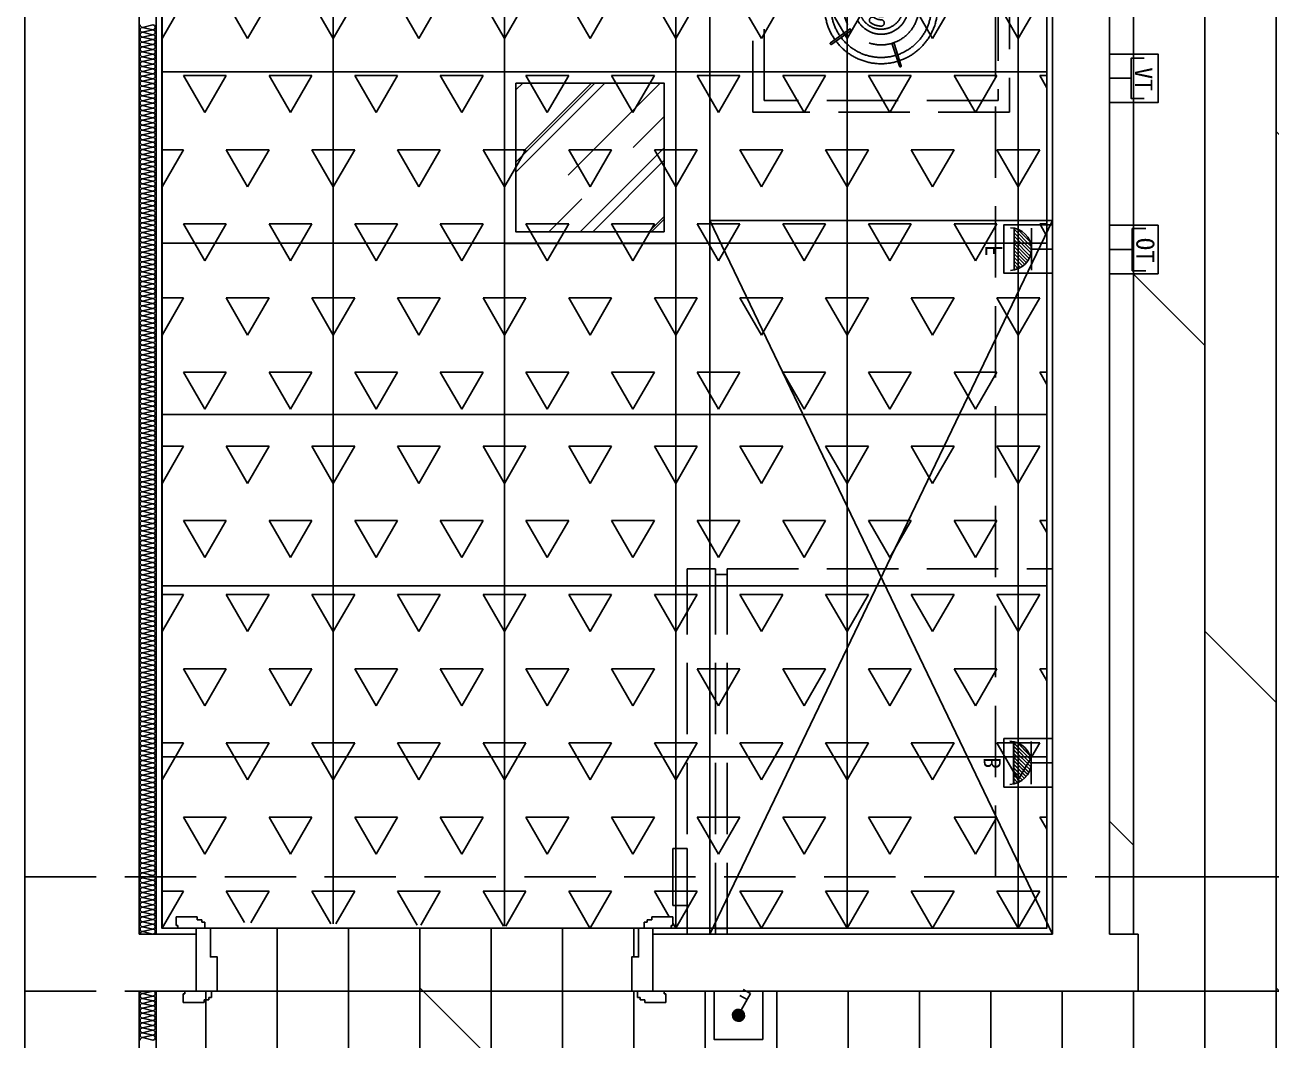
# Model space of a CAD drawing. Header units: millimetres. Extents: x -28014 to 297841, y -81741 to 47579.
# Drawn here: x 93933 to 96116, y -7216 to -5438 of the extents above; entities that cross this region are included whole.
import ezdxf

# ---------------------------------------------------------------- set-up
doc = ezdxf.new("R2010")
doc.units = ezdxf.units.MM
doc.header["$MEASUREMENT"] = 0
doc.linetypes.add('__DASH', pattern=[0.35, 0.25, -0.1])
doc.linetypes.add('DASH', pattern=[0.35, 0.25, -0.1])
for name, color, linetype in [('A-注释-填充', 8, 'Continuous'), ('AR9-墙线', 160, 'Continuous'), ('AR9-梁', 1, 'DASH'), ('DS-4BS-墙体完成面', 20, 'Continuous'), ('EM-开关图标', 14, 'Continuous'), ('EM-弱电图标', 14, 'Continuous'), ('EM-强电图标', 14, 'Continuous'), ('FC-地面造型线', 136, 'Continuous'), ('FC-平面高差线', 144, 'Continuous'), ('FF-厨卫（地坪隐）', 31, 'Continuous'), ('FF-活动家具', 51, 'Continuous'), ('FF-门套', 20, 'Continuous'), ('RC-天花灯具', 2, 'Continuous'), ('RC-天花轮廓线', 30, 'Continuous')]:
    doc.layers.add(name, color=color, linetype=linetype)
doc.styles.add('宋体', font='', dxfattribs={"width": 0.8})
doc.styles.get('宋体').set_extended_font_data('SimSun')

# ---------------------------------------------------------------- blocks, each defined once
blk = doc.blocks.new('d')
at = {"layer": 'FF-厨卫（地坪隐）', "color": 8, "linetype": '__DASH', "ltscale": 500}
for p, q in [((79843.4, -64923.5), (79843.4, -64882.9)), ((79846.7, -64923.5), (79846.7, -64882.9)), ((80236.1, -64923.5), (80236.1, -64882.9)), ((80239.4, -64923.5), (80239.4, -64882.9)), ((79780.2, -64971.8), (79741.6, -64959.3)), ((79781.3, -64968.7), (79742.6, -64956.1)), ((79908.9, -64968.7), (79947.6, -64956.1)), ((79909.9, -64971.8), (79948.6, -64959.3)), ((80172.9, -64971.8), (80134.3, -64959.3)), ((80173.9, -64968.7), (80135.3, -64956.1)), ((80301.6, -64968.7), (80340.2, -64956.1)), ((80302.6, -64971.8), (80341.3, -64959.3)), ((79804, -65044.9), (79780.1, -65077.8)), ((79806.7, -65046.9), (79782.8, -65079.7)), ((79883.5, -65046.9), (79907.4, -65079.7)), ((79886.2, -65044.9), (79910.1, -65077.8)), ((80196.7, -65044.9), (80172.8, -65077.8)), ((80199.3, -65046.9), (80175.5, -65079.7)), ((80276.2, -65046.9), (80300.1, -65079.7)), ((80278.9, -65044.9), (80302.7, -65077.8)), ((79994.8, -65121.7), (79994.8, -65118.7)), ((79997.8, -65121.7), (79997.8, -65118.7)), ((80085, -65121.7), (80085, -65118.7)), ((80088, -65121.7), (80088, -65118.7)), ((79993.3, -65134.4), (79993.3, -65168.9)), ((79999.3, -65134.4), (79999.3, -65168.9)), ((80017.6, -65130.5), (80019.7, -65128.3)), ((80083.5, -65134.4), (80083.5, -65168.9)), ((80089.5, -65134.4), (80089.5, -65168.9)), ((80107.7, -65130.5), (80109.9, -65128.3)), ((79966.4, -65150.2), (79963.3, -65150.2)), ((79966.4, -65153.2), (79963.3, -65153.2)), ((80056.6, -65150.2), (80053.5, -65150.2)), ((80056.6, -65153.2), (80053.5, -65153.2)), ((79996.3, -65181.7), (79996.3, -65184.7)), ((80086.5, -65181.7), (80086.5, -65184.7))]:
    blk.add_line(p, q, dxfattribs=at)
at = {"layer": 'FF-厨卫（地坪隐）', "linetype": '__DASH', "ltscale": 500}
blk.add_lwpolyline([(79661.4, -64766.2), (80421.4, -64766.2), (80421.4, -65216.2), (79661.4, -65216.2)], close=True, dxfattribs=at)
at = {"layer": 'FF-厨卫（地坪隐）', "color": 8, "linetype": '__DASH', "ltscale": 500}
blk.add_lwpolyline([(79681.4, -64786.2), (80401.4, -64786.2), (80401.4, -65196.2), (79681.4, -65196.2)], close=True, dxfattribs=at)
for centre, radius in [((79845.1, -64991.2), 66), ((79845.1, -64991.2), 47.3), ((80237.8, -64991.2), 66), ((80237.8, -64991.2), 47.3), ((79845.1, -64991.2), 38.5), ((80237.8, -64991.2), 38.5), ((79845.1, -64991.2), 16.5), ((80237.8, -64991.2), 16.5), ((79996.3, -65151.7), 20), ((80086.5, -65151.7), 20)]:
    blk.add_circle(centre, radius, dxfattribs=at)
for centre, radius, start, end in [((79845.1, -64991.2), 99, 90.9556, 161.0457), ((79845.1, -64882.9), 1.65, 0.0007, 180.0007), ((79845.1, -64991.2), 99, 18.9556, 89.0457), ((80237.8, -64991.2), 99, 90.9543, 161.0444), ((80237.8, -64882.9), 1.65, 359.9993, 179.9993), ((80237.8, -64991.2), 99, 18.9543, 89.0444), ((79845.1, -64991.2), 88, 91.075, 160.9263), ((79845.1, -64991.2), 88, 19.075, 88.9263), ((80237.8, -64991.2), 88, 91.0737, 160.925), ((80237.8, -64991.2), 88, 19.0737, 88.925), ((79845.1, -64923.5), 1.65, 180.0007, 0.0007), ((80237.8, -64923.5), 1.65, 179.9993, 359.9993), ((79742.1, -64957.7), 1.65, 72.0007, 252.0007), ((79845.1, -64991.2), 99, 162.9556, 233.0457), ((79845.1, -64991.2), 88, 163.075, 232.9263), ((79843.4, -64963.7), 5.5, 93.5265, 273.5265), ((79845.1, -64991.2), 33, 60.0007, 93.5265), ((79858.8, -64967.4), 5.5, 240.0007, 60.0007), ((79845.1, -64991.2), 88, 307.075, 16.9263), ((79845.1, -64991.2), 99, 306.9556, 17.0457), ((79948.1, -64957.7), 1.65, 288.0007, 108.0007), ((80134.8, -64957.7), 1.65, 71.9993, 251.9993), ((80237.8, -64991.2), 99, 162.9543, 233.0444), ((80237.8, -64991.2), 88, 163.0737, 232.925), ((80224, -64967.4), 5.5, 119.9993, 299.9993), ((80237.8, -64991.2), 33, 86.4735, 119.9993), ((80239.5, -64963.7), 5.5, 266.4735, 86.4735), ((80237.8, -64991.2), 88, 307.0737, 16.925), ((80237.8, -64991.2), 99, 306.9543, 17.0444), ((80340.7, -64957.7), 1.65, 287.9993, 107.9993), ((79780.8, -64970.3), 1.65, 252.0007, 72.0007), ((79817.6, -64991.2), 5.5, 0.0007, 180.0007), ((79845.1, -64991.2), 22, 60.0007, 93.5265), ((79909.4, -64970.3), 1.65, 108.0007, 288.0007), ((80173.4, -64970.3), 1.65, 251.9993, 71.9993), ((80237.8, -64991.2), 22, 86.4735, 119.9993), ((80265.3, -64991.2), 5.5, 359.9993, 179.9993), ((80302.1, -64970.3), 1.65, 107.9993, 287.9993), ((79845.1, -64991.2), 33, 180.0007, 213.5265), ((79822.2, -65006.4), 5.5, 213.5265, 33.5265), ((79845.1, -64991.2), 22, 180.0007, 213.5265), ((79845.1, -64991.2), 22, 300.0007, 333.5265), ((79845.1, -64991.2), 33, 300.0007, 333.5265), ((79869.7, -65003.4), 5.5, 333.5265, 153.5265), ((80213.2, -65003.4), 5.5, 26.4735, 206.4735), ((80237.8, -64991.2), 33, 206.4735, 239.9993), ((80237.8, -64991.2), 22, 206.4735, 239.9993), ((80260.7, -65006.4), 5.5, 146.4735, 326.4735), ((80237.8, -64991.2), 22, 326.4735, 359.9993), ((80237.8, -64991.2), 33, 326.4735, 359.9993), ((79858.8, -65015), 5.5, 120.0007, 300.0007), ((80224, -65015), 5.5, 239.9993, 59.9993), ((79805.3, -65045.9), 1.65, 324.0007, 144.0007), ((79884.9, -65045.9), 1.65, 36.0007, 216.0007), ((80198, -65045.9), 1.65, 323.9993, 143.9993), ((80277.5, -65045.9), 1.65, 35.9993, 215.9993), ((79845.1, -64991.2), 99, 234.9556, 305.0457), ((79845.1, -64991.2), 88, 235.075, 304.9263), ((80237.8, -64991.2), 99, 234.9543, 305.0444), ((80237.8, -64991.2), 88, 235.0737, 304.925), ((79781.5, -65078.8), 1.65, 144.0007, 324.0007), ((79908.7, -65078.8), 1.65, 216.0007, 36.0007), ((80174.1, -65078.8), 1.65, 143.9993, 323.9993), ((80301.4, -65078.8), 1.65, 215.9993, 35.9993), ((79996.3, -65151.7), 33, 92.6046, 177.3941), ((79996.3, -65151.7), 33, 44.9993, 87.3941), ((80086.5, -65151.7), 33, 92.6046, 177.3941), ((80086.5, -65151.7), 33, 44.9993, 87.3941), ((79996.3, -65151.7), 30, 92.8653, 177.1333), ((79996.3, -65151.7), 18, 99.5934, 260.4053), ((79996.3, -65134.7), 3.01, 355.1237, 184.8749), ((79996.3, -65151.7), 30, 44.9993, 87.1333), ((79996.3, -65151.7), 18, 279.5934, 80.4053), ((80086.5, -65151.7), 30, 92.8653, 177.1333), ((80086.5, -65151.7), 18, 99.5934, 260.4053), ((80086.5, -65134.7), 3.01, 355.1237, 184.8749), ((80086.5, -65151.7), 30, 44.9993, 87.1333), ((80086.5, -65151.7), 18, 279.5934, 80.4053), ((79996.3, -65151.7), 33, 182.6046, 269.9993), ((79996.3, -65151.7), 30, 182.8653, 269.9993), ((80086.5, -65151.7), 33, 182.6046, 269.9993), ((80086.5, -65151.7), 30, 182.8653, 269.9993), ((79996.3, -65168.7), 3.01, 175.1237, 4.8749), ((80086.5, -65168.7), 3.01, 175.1237, 4.8749)]:
    blk.add_arc(centre, radius, start, end, dxfattribs=at)
blk = doc.blocks.new('bingxiang')
at = {"layer": 'FF-活动家具', "linetype": '__DASH', "ltscale": 500}
for p, q in [((70679.6, -68761.1), (70679.5, -69331.1)), ((71319.5, -68761.1), (70679.6, -68761.1)), ((71319.5, -69331.1), (71319.5, -68761.1)), ((70679.5, -69331.1), (71319.5, -69331.1)), ((70689.5, -69351.1), (70689.5, -69331.1)), ((71309.5, -69351.1), (71309.5, -69331.1)), ((70679.5, -69351.1), (70679.5, -69401.1)), ((70679.5, -69351.1), (71319.5, -69351.1)), ((71319.5, -69401.1), (71319.5, -69351.1)), ((70679.5, -69401.1), (71319.5, -69401.1))]:
    blk.add_line(p, q, dxfattribs=at)
blk.add_lwpolyline([(70729.5, -69401.1), (70729.5, -69426.1), (70829.5, -69426.1), (70829.5, -69401.1)], close=True, dxfattribs=at)
blk = doc.blocks.new('$LinePat$岩棉板')
at = {"color": 0}
for p, q in [((0, -17), (12, -67)), ((12, -67), (24, -17))]:
    blk.add_line(p, q, dxfattribs=at)
for centre, start, end in [((12, -17), 0, 180), ((0, -67), 270, 0), ((24, -67), 180, 270)]:
    blk.add_arc(centre, 12, start, end, dxfattribs=at)
at = {"layer": 'Defpoints'}
blk.add_point((0, 0.1), dxfattribs=at)
at = {"layer": 'Defpoints', "color": 0}
blk.add_point((24, -84), dxfattribs=at)
blk = doc.blocks.new('FADSASDFADSFFASD')
for p, q in [((772946.1, 351903.4), (772941.1, 351903.4)), ((772941.1, 351903.4), (772941.1, 351856.4)), ((772946.1, 351906.4), (772961.1, 351906.4)), ((772946.1, 351906.4), (772946.1, 351903.4)), ((772961.1, 351906.4), (772961.1, 351869.4)), ((772952.1, 351856.4), (772941.1, 351856.4)), ((772956.1, 351861.4), (772952.1, 351861.4)), ((772952.1, 351861.4), (772952.1, 351856.4)), ((772961.1, 351869.4), (772956.1, 351869.4)), ((772956.1, 351869.4), (772956.1, 351861.4))]:
    blk.add_line(p, q)
blk.add_arc((772959.1, 351899.4), 2, 0, 0)
blk = doc.blocks.new('*U248')
blk.add_lwpolyline([(130, 70), (130, 45), (20, 45), (20, 82), (80, 82), (80, 70), (130, 70)])
at = {"rotation": 180}
blk.add_blockref('FADSASDFADSFFASD', (772961.1, 351928.4), dxfattribs=at)
at = {"xscale": -1, "rotation": 180}
blk.add_blockref('FADSASDFADSFFASD', (-772811.1, 351916.4), dxfattribs=at)
blk = doc.blocks.new('20191226.11583981')
h = blk.add_hatch()
h.set_pattern_fill('AR-RROOF', color=250, scale=100.133333, angle=225, style=0)
h.set_pattern_definition([(225, (220.29, 280.77), (-107.907, -287.75), [1907.54, -254.34, 635.847, -127.17]), (225, (145.66, 116.2), (209.52, -29.67), [381.51, -41.966, 763.016, -95.38]), (225, (251.77, 159.37), (-407.348, -527.844), [1017.355, -178.037, 508.677, -127.17])])
h.paths.add_polyline_path([(280, 280.4), (20, 280.8), (20, 20.4), (280, 20)])
blk.add_line((280, 20), (280, 280.4))
for points in [[(300, 0), (300, 300.4), (0, 300.4), (0, 0)], [(280, 20), (280, 280.4), (20, 280.4), (20, 20)]]:
    blk.add_lwpolyline(points, close=True)
blk = doc.blocks.new('双开--平面')
at = {"linetype": 'Continuous'}
h = blk.add_hatch(color=0, dxfattribs=at)
edge = h.paths.add_edge_path()
edge.add_ellipse((132721.2, 52551), major_axis=(-33.7, 9.6), ratio=1, start_angle=0, end_angle=360, ccw=False)
at = {"color": 0, "linetype": 'Continuous'}
for p, q in [((132651, 52677.9), (132694.6, 52702.3)), ((132704.8, 52581.9), (132651, 52677.9)), ((132670.5, 52643), (132714.1, 52667.5))]:
    blk.add_line(p, q, dxfattribs=at)
at = {"color": 0, "linetype": 'Continuous', "extrusion": (0, 0, -1)}
blk.add_ellipse((132721.2, 52551), major_axis=(-33.7, 9.6), ratio=1, start_param=1.568207, end_param=7.851392, dxfattribs=at)
blk = doc.blocks.new('*U66')
at = {"elevation": 0}
blk.add_lwpolyline([(133190.8, 53112), (133275.8, 53112), (133275.8, 53197), (133190.8, 53197)], close=True, dxfattribs=at)
blk.add_point((133233.3, 53152))
at = {"xscale": 0.3, "yscale": 0.3, "zscale": 0.3}
blk.add_blockref('双开--平面', (93416.9, 37389.2), dxfattribs=at)
blk = doc.blocks.new('五孔插座')
at = {"linetype": 'ByBlock'}
for p, q in [((702044.2, -7681.4), (702193.9, -7681.4)), ((702047.5, -7693.4), (702092.7, -7738.6)), ((702048.1, -7681.4), (702109.4, -7742.7)), ((702060.7, -7681.4), (702122.6, -7743.2)), ((702073.4, -7681.4), (702133.8, -7741.8)), ((702086, -7681.4), (702143.8, -7739.1)), ((702098.6, -7681.4), (702152.7, -7735.4)), ((702111.2, -7681.4), (702160.7, -7730.9)), ((702123.9, -7681.4), (702168, -7725.5)), ((702136.5, -7681.4), (702174.5, -7719.3)), ((702149.1, -7681.4), (702180.2, -7712.5)), ((702161.8, -7681.4), (702185.2, -7704.8)), ((702174.4, -7681.4), (702189.4, -7696.4)), ((702187, -7681.4), (702192.6, -7687)), ((702044.2, -7743.3), (702193.9, -7743.3)), ((702119, -7743.3), (702119, -7818.3))]:
    blk.add_line(p, q, dxfattribs=at)
blk.add_arc((702119, -7667.1), 76.2, 180.8917, 359.1083, dxfattribs=at)
blk = doc.blocks.new('*U123')
at = {"linetype": 'ByBlock'}
for p, q in [((701746.7, -9323), (701821, -9323)), ((701748.3, -9328.9), (701770.7, -9351.4)), ((701748.6, -9323), (701779, -9353.4)), ((701754.9, -9323), (701785.6, -9353.6)), ((701761.1, -9323), (701791.1, -9353)), ((701767.4, -9323), (701796.1, -9351.6)), ((701773.7, -9323), (701800.5, -9349.8)), ((701779.9, -9323), (701804.5, -9347.5)), ((701786.2, -9323), (701808.1, -9344.8)), ((701792.5, -9323), (701811.3, -9341.8)), ((701798.7, -9323), (701814.2, -9338.4)), ((701805, -9323), (701816.7, -9334.6)), ((701811.3, -9323), (701818.7, -9330.4)), ((701817.5, -9323), (701820.3, -9325.7)), ((701746.7, -9353.7), (701821, -9353.7)), ((701783.8, -9353.7), (701783.8, -9390.9))]:
    blk.add_line(p, q, dxfattribs=at)
blk.add_lwpolyline([(701741.3, -9390.9), (701826.3, -9390.9), (701826.3, -9305.9), (701741.3, -9305.9)], close=True)
blk.add_arc((701783.8, -9315.9), 37.8, 180.8917, 359.1083, dxfattribs=at)
at = {"xscale": 0.496079054735609, "yscale": 0.496079054735609, "zscale": 0.496079054735609}
blk.add_blockref('五孔插座', (353477.3, -5512.4), dxfattribs=at)
at = {"linetype": 'ByBlock', "style": '宋体'}
blk.add_text('B', height=29.8, dxfattribs=at).set_placement((701774, -9300.4))
blk = doc.blocks.new('*U81')
at = {"linetype": 'ByBlock'}
for p, q in [((701747, -9323.7), (701820.6, -9323.7)), ((701748.7, -9329.6), (701770.9, -9351.8)), ((701749, -9323.7), (701779.1, -9353.8)), ((701755.2, -9323.7), (701785.5, -9354)), ((701761.4, -9323.7), (701791.1, -9353.4)), ((701767.6, -9323.7), (701796, -9352)), ((701773.8, -9323.7), (701800.3, -9350.2)), ((701780, -9323.7), (701804.3, -9348)), ((701786.2, -9323.7), (701807.8, -9345.3)), ((701792.4, -9323.7), (701811, -9342.3)), ((701798.6, -9323.7), (701813.9, -9338.9)), ((701804.8, -9323.7), (701816.3, -9335.2)), ((701811, -9323.7), (701818.4, -9331)), ((701817.2, -9323.7), (701819.9, -9326.4)), ((701747, -9354.1), (701820.6, -9354.1)), ((701783.8, -9354.1), (701783.8, -9390.9))]:
    blk.add_line(p, q, dxfattribs=at)
blk.add_lwpolyline([(701741.3, -9390.9), (701826.3, -9390.9), (701826.3, -9305.9), (701741.3, -9305.9)], close=True)
blk.add_arc((701783.8, -9316.6), 37.4, 180.8917, 359.1083, dxfattribs=at)
at = {"linetype": 'ByBlock', "style": '宋体'}
blk.add_text('F', height=29.5, dxfattribs=at).set_placement((701776.1, -9303))
blk = doc.blocks.new('*U79')
blk.add_line((707547.7, -8264.1, 0), (707547.7, -8302.1))
blk.add_lwpolyline([(707505.2, -8302.1), (707590.2, -8302.1), (707590.2, -8217.1), (707505.2, -8217.1)], close=True)
blk.add_lwpolyline([(707512.3, -8241.3), (707512.3, -8264.1), (707583.2, -8264.1), (707583.2, -8241.3)])
at = {"linetype": 'ByBlock', "style": '宋体'}
blk.add_text('TV', height=30.41, dxfattribs=at).set_placement((707525.6, -8257.3))
blk = doc.blocks.new('*U80')
for p, q in [((707510.7, -8238.6), (707510.7, -8262.4)), ((707584.8, -8262.4), (707584.8, -8238.6)), ((707510.7, -8262.4), (707584.8, -8262.4)), ((707547.7, -8262.4, 0), (707547.7, -8302.1))]:
    blk.add_line(p, q)
blk.add_lwpolyline([(707505.2, -8302.1), (707590.2, -8302.1), (707590.2, -8217.1), (707505.2, -8217.1)], close=True)
at = {"linetype": 'ByBlock', "style": '宋体'}
blk.add_text('TO', height=31.77, dxfattribs=at).set_placement((707525, -8255.3))
blk = doc.blocks.new('rara')
at = {"layer": 'AR9-梁', "ltscale": 500}
for p, q in [((10300, -2900), (10300, -200)), ((12000, -2900), (12000, -200)), ((12200, -2900), (12200, -200)), ((10300, -2900), (12000, -2900)), ((12000, -2900), (14900, -2900)), ((10300, -3100), (13650, -3100))]:
    blk.add_line(p, q, dxfattribs=at)

msp = doc.modelspace()

# ---------------------------------------------------------------- hatches: boundary and pattern name
at = {"layer": 'FC-地面造型线'}
h = msp.add_hatch(dxfattribs=at)
h.set_pattern_fill('DOLMIT', color=250, scale=500, angle=90)
h.paths.add_polyline_path([(93933.221, -11430.639), (93983.221, -11430.639), (93983.221, -11380.639), (94043.221, -11380.639), (94043.221, -11390.639), (94083.221, -11390.639), (94083.221, -11430.639), (94163.221, -11430.639), (94163.274, -11630.639), (95683.221, -11630.639), (95683.221, -11930.639), (96583.221, -11930.639), (96583.221, -11630.639), (97083.221, -11630.639), (97083.221, -8630.639), (97333.221, -8630.639), (97333.221, -8830.639), (97283.221, -8830.639), (97283.221, -12230.639), (100083.222, -12230.639), (100083.222, -8830.639), (98233.221, -8830.639), (98233.221, -8630.639), (98283.221, -8630.639), (98283.221, -8530.639), (98393.221, -8530.639), (98393.221, -7755.639), (98283.221, -7757.639), (98283.221, -7130.639), (97283.221, -7130.639), (97283.221, -7730.639), (97183.221, -7730.639), (97183.221, -7130.639), (96783.221, -7130.639), (96783.221, -7030.639), (98533.22, -7004.835), (98533.221, -4230.639), (95833.221, -4230.639), (95833.221, -7030.639), (95883.221, -7030.639), (95883.221, -7130.639), (94996.221, -7130.639), (94996.221, -7070.639), (95008.221, -7070.639), (95008.221, -7020.639), (94258.221, -7020.639), (94258.221, -7070.639), (94270.221, -7070.639), (94270.221, -7130.639), (94163.221, -7130.639), (94163.221, -10330.639), (93933.221, -10330.639)])
h = msp.add_hatch(dxfattribs=at)
h.set_pattern_fill('TRIANG', color=250, scale=400)
h.set_pattern_definition([(60, (94173.27, -7020.64), (-75, 129.904), [75, -75]), (120, (94173.27, -7020.64), (-150, 8e-08), [75, -75]), (0, (94135.77, -6955.69), (75, 129.904), [75, -75])])
h.paths.add_polyline_path([(95723.221, -4590.639), (95423.221, -4590.639), (95423.221, -4490.639), (95203.222, -4490.639), (95203.221, -4240.64), (94923.221, -4240.639), (94243.221, -4240.639), (94243.221, -4240.639), (94173.274, -4240.639), (94173.274, -7020.639), (94198.221, -7020.639), (94198.221, -7000.639), (94243.221, -7000.639), (94243.221, -7009.639), (94248.221, -7009.639), (95018.221, -7020.429), (95018.221, -7005.639), (95031.221, -7005.639), (95031.221, -7000.639), (95068.221, -7000.639), (95068.221, -7020.639), (95723.221, -7020.639)])
at = {"layer": 'RC-天花轮廓线'}
h = msp.add_hatch(dxfattribs=at)
h.set_pattern_fill('_USER', color=251, scale=300, double=1, pattern_type=0)
h.set_pattern_definition([(0, (94173.27, -7020.64), (0, 300), []), (90, (94173.27, -7020.64), (-300, 2e-14), [])])
h.paths.add_polyline_path([(95723.221, -4590.639), (95423.221, -4590.639), (95423.221, -4490.639), (95203.222, -4490.639), (95203.221, -4240.64), (94923.221, -4240.639), (94243.221, -4240.639), (94243.221, -4240.639), (94173.274, -4240.639), (94173.274, -7020.639), (94198.221, -7020.639), (94198.221, -7000.639), (94243.221, -7000.639), (94243.221, -7009.639), (94248.221, -7009.639), (95018.221, -7020.429), (95018.221, -7005.639), (95031.221, -7005.639), (95031.221, -7000.639), (95068.221, -7000.639), (95068.221, -7020.639), (95723.221, -7020.639)])

# ---------------------------------------------------------------- linework, layer by layer
at = {"layer": 'AR9-墙线'}
for p, q in [((95733.221, -4230.639), (95733.221, -7030.639)), ((95833.221, -4230.639), (95833.221, -7030.639)), ((93933.221, -4680.639), (93933.221, -7030.639)), ((94133.221, -4780.639), (94133.221, -7030.639)), ((93933.221, -7030.639), (93933.221, -10330.639)), ((94233.221, -7030.639), (94133.221, -7030.639)), ((94233.221, -7130.639), (94233.221, -7030.639)), ((95733.221, -7030.639), (95033.221, -7030.639)), ((95033.221, -7030.639), (95033.221, -7130.639)), ((95883.221, -7030.639), (95833.221, -7030.639)), ((95883.221, -7130.639), (95883.221, -7030.639)), ((94133.221, -10330.639), (94133.221, -7130.639)), ((94133.221, -7130.639), (94233.221, -7130.639)), ((95033.221, -7130.639), (95833.221, -7130.639)), ((95833.221, -7130.639), (95883.221, -7130.639))]:
    msp.add_line(p, q, dxfattribs=at)
for points in [[(94163.221, -7030.639), (94163.221, -4230.639), (94163.221, -4230.639), (94163.221, -4230.639), (94163.221, -4230.639)], [(94133.221, -10330.639), (94163.221, -10330.639), (94163.221, -7130.639)]]:
    msp.add_lwpolyline(points, dxfattribs=at)
at = {"layer": 'DS-4BS-墙体完成面'}
for points in [[(94233.221, -7020.639), (94173.274, -7020.639), (94173.274, -4240.639), (94243.221, -4240.639), (94243.221, -4168.972)], [(94923.221, -4168.972), (94923.221, -4240.639), (95203.221, -4240.64), (95203.222, -4490.639), (95423.221, -4490.639), (95423.221, -4590.639), (95723.221, -4590.639), (95723.221, -7020.639), (95033.221, -7020.639)]]:
    msp.add_lwpolyline(points, dxfattribs=at)
at = {"layer": 'FC-平面高差线', "color": 144}
msp.add_line((94233.221, -7020.639), (95033.221, -7020.639), dxfattribs=at)
at = {"layer": 'FF-厨卫（地坪隐）'}
msp.add_lwpolyline([(94133.221, -4830.639), (95133.221, -4830.639), (95133.221, -7030.639)], dxfattribs=at)
at = {"layer": 'FF-活动家具'}
msp.add_lwpolyline([(95133.221, -5780.639), (95733.221, -5780.639), (95733.221, -7030.639), (95133.221, -7030.639)], close=True, dxfattribs=at)
for points in [[(95133.221, -7030.639), (95733.221, -5780.639)], [(95133.221, -5780.639), (95733.221, -7030.639)]]:
    msp.add_lwpolyline(points, dxfattribs=at)
at = {"layer": 'RC-天花轮廓线'}
for p, q in [((95833.221, -6930.639), (98533.221, -6930.639)), ((95008.221, -7020.639), (94258.221, -7020.639)), ((94270.221, -7130.639), (94996.221, -7130.639)), ((95883.221, -7130.639), (96783.221, -7130.639))]:
    msp.add_line(p, q, dxfattribs=at)

# ---------------------------------------------------------------- block references
at = {"layer": 'A-注释-填充', "yscale": 0.3565137037395431, "zscale": 0.3565137037395431}
for p, xscale, rotation in [((94163.221, -5446.541), -0.3567787968466444, 269.9999999999119), ((94163.221, -5455.104), -0.3567787968466444, 269.9999999999119), ((94163.221, -5463.667), -0.3567787968466444, 269.9999999999119), ((94163.221, -5472.229), -0.3567787968466444, 269.9999999999119), ((94163.221, -5480.792), -0.3567787968466444, 269.9999999999119), ((94163.221, -5489.355), -0.3567787968466444, 269.9999999999119), ((94163.221, -5497.917), -0.3567787968466444, 269.9999999999119), ((94163.221, -5506.48), -0.3567787968466444, 269.9999999999119), ((94163.221, -5515.043), -0.3567787968466444, 269.9999999999119), ((94163.221, -5523.605), -0.3567787968466444, 269.9999999999119), ((94163.221, -5532.168), -0.3567787968466444, 269.9999999999119), ((94163.221, -5540.731), -0.3567787968466444, 269.9999999999119), ((94163.221, -5549.294), -0.3567787968466444, 269.9999999999119), ((94163.221, -5557.856), -0.3567787968466444, 269.9999999999119), ((94163.221, -5566.419), -0.3567787968466444, 269.9999999999119), ((94163.221, -5574.982), -0.3567787968466444, 269.9999999999119), ((94163.221, -5583.544), -0.3567787968466444, 269.9999999999119), ((94163.221, -5592.107), -0.3567787968466444, 269.9999999999119), ((94163.221, -5600.67), -0.3567787968466444, 269.9999999999119), ((94163.221, -5609.232), -0.3567787968466444, 269.9999999999119), ((94163.221, -5617.795), -0.3567787968466444, 269.9999999999119), ((94163.221, -5626.358), -0.3567787968466444, 269.9999999999119), ((94163.221, -5634.92), -0.3567787968466444, 269.9999999999119), ((94163.221, -5643.483), -0.3567787968466444, 269.9999999999119), ((94163.221, -5652.046), -0.3567787968466444, 269.9999999999119), ((94163.221, -5660.609), -0.3567787968466444, 269.9999999999119), ((94163.221, -5669.171), -0.3567787968466444, 269.9999999999119), ((94163.221, -5677.734), -0.3567787968466444, 269.9999999999119), ((94163.221, -5686.297), -0.3567787968466444, 269.9999999999119), ((94163.221, -5694.859), -0.3567787968466444, 269.9999999999119), ((94163.221, -5703.422), -0.3567787968466444, 269.9999999999119), ((94163.221, -5711.985), -0.3567787968466444, 269.9999999999119), ((94163.221, -5720.547), -0.3567787968466444, 269.9999999999119), ((94163.221, -5729.11), -0.3567787968466444, 269.9999999999119), ((94163.221, -5737.673), -0.3567787968466444, 269.9999999999119), ((94163.221, -5746.235), -0.3567787968466444, 269.9999999999119), ((94163.221, -5754.798), -0.3567787968466444, 269.9999999999119), ((94163.221, -5763.361), -0.3567787968466444, 269.9999999999119), ((94163.221, -5771.924), -0.3567787968466444, 269.9999999999119), ((94163.221, -5780.486), -0.3567787968466444, 269.9999999999119), ((94163.221, -5789.049), -0.3567787968466444, 269.9999999999119), ((94163.221, -5797.612), -0.3567787968466444, 269.9999999999119), ((94163.221, -5806.174), -0.3567787968466444, 269.9999999999119), ((94163.221, -5814.737), -0.3567787968466444, 269.9999999999119), ((94163.221, -5823.3), -0.3567787968466444, 269.9999999999119), ((94163.221, -5831.862), -0.3567787968466444, 269.9999999999119), ((94163.221, -5840.425), -0.3567787968466444, 269.9999999999119), ((94163.221, -5848.988), -0.3567787968466444, 269.9999999999119), ((94163.221, -5857.55), -0.3567787968466444, 269.9999999999119), ((94163.221, -5866.113), -0.3567787968466444, 269.9999999999119), ((94163.221, -5874.676), -0.3567787968466444, 269.9999999999119), ((94163.221, -5883.239), -0.3567787968466444, 269.9999999999119), ((94163.221, -5891.801), -0.3567787968466444, 269.9999999999119), ((94163.221, -5900.364), -0.3567787968466444, 269.9999999999119), ((94163.221, -5908.927), -0.3567787968466444, 269.9999999999119), ((94163.221, -5917.489), -0.3567787968466444, 269.9999999999119), ((94163.221, -5926.052), -0.3567787968466444, 269.9999999999119), ((94163.221, -5934.615), -0.3567787968466444, 269.9999999999119), ((94163.221, -5943.177), -0.3567787968466444, 269.9999999999119), ((94163.221, -5951.74), -0.3567787968466444, 269.9999999999119), ((94163.221, -5960.303), -0.3567787968466444, 269.9999999999119), ((94163.221, -5968.865), -0.3567787968466444, 269.9999999999119), ((94163.221, -5977.428), -0.3567787968466444, 269.9999999999119), ((94163.221, -5985.991), -0.3567787968466444, 269.9999999999119), ((94163.221, -5994.554), -0.3567787968466444, 269.9999999999119), ((94163.221, -6003.116), -0.3567787968466444, 269.9999999999119), ((94163.221, -6011.679), -0.3567787968466444, 269.9999999999119), ((94163.221, -6020.242), -0.3567787968466444, 269.9999999999119), ((94163.221, -6028.804), -0.3567787968466444, 269.9999999999119), ((94163.221, -6037.367), -0.3567787968466444, 269.9999999999119), ((94163.221, -6045.93), -0.3567787968466444, 269.9999999999119), ((94163.221, -6054.492), -0.3567787968466444, 269.9999999999119), ((94163.221, -6063.055), -0.3567787968466444, 269.9999999999119), ((94163.221, -6071.618), -0.3567787968466444, 269.9999999999119), ((94163.221, -6080.18), -0.3567787968466444, 269.9999999999119), ((94163.221, -6088.743), -0.3567787968466444, 269.9999999999119), ((94163.221, -6097.306), -0.3567787968466444, 269.9999999999119), ((94163.221, -6105.868), -0.3567787968466444, 269.9999999999119), ((94163.221, -6114.431), -0.3567787968466444, 269.9999999999119), ((94163.221, -6122.994), -0.3567787968466444, 269.9999999999119), ((94163.221, -6131.557), -0.3567787968466444, 269.9999999999119), ((94163.221, -6140.119), -0.3567787968466444, 269.9999999999119), ((94163.221, -6148.682), -0.3567787968466444, 269.9999999999119), ((94163.221, -6157.245), -0.3567787968466444, 269.9999999999119), ((94163.221, -6165.807), -0.3567787968466444, 269.9999999999119), ((94163.221, -6174.37), -0.3567787968466444, 269.9999999999119), ((94163.221, -6182.933), -0.3567787968466444, 269.9999999999119), ((94163.221, -6191.495), -0.3567787968466444, 269.9999999999119), ((94163.221, -6200.058), -0.3567787968466444, 269.9999999999119), ((94163.221, -6208.621), -0.3567787968466444, 269.9999999999119), ((94163.221, -6217.183), -0.3567787968466444, 269.9999999999119), ((94163.221, -6225.746), -0.3567787968466444, 269.9999999999119), ((94163.221, -6234.309), -0.3567787968466444, 269.9999999999119), ((94163.221, -6242.872), -0.3567787968466444, 269.9999999999119), ((94163.221, -6251.434), -0.3567787968466444, 269.9999999999119), ((94163.221, -6259.997), -0.3567787968466444, 269.9999999999119), ((94163.221, -6268.56), -0.3567787968466444, 269.9999999999119), ((94163.221, -6277.122), -0.3567787968466444, 269.9999999999119), ((94163.221, -6285.685), -0.3567787968466444, 269.9999999999119), ((94163.221, -6294.248), -0.3567787968466444, 269.9999999999119), ((94163.221, -6302.81), -0.3567787968466444, 269.9999999999119), ((94163.221, -6311.373), -0.3567787968466444, 269.9999999999119), ((94163.221, -6319.936), -0.3567787968466444, 269.9999999999119), ((94163.221, -6328.498), -0.3567787968466444, 269.9999999999119), ((94163.221, -6337.061), -0.3567787968466444, 269.9999999999119), ((94163.221, -6345.624), -0.3567787968466444, 269.9999999999119), ((94163.221, -6354.187), -0.3567787968466444, 269.9999999999119), ((94163.221, -6362.749), -0.3567787968466444, 269.9999999999119), ((94163.221, -6371.312), -0.3567787968466444, 269.9999999999119), ((94163.221, -6379.875), -0.3567787968466444, 269.9999999999119), ((94163.221, -6388.437), -0.3567787968466444, 269.9999999999119), ((94163.221, -6397), -0.3567787968466444, 269.9999999999119), ((94163.221, -6405.563), -0.3567787968466444, 269.9999999999119), ((94163.221, -6414.125), -0.3567787968466444, 269.9999999999119), ((94163.221, -6422.688), -0.3567787968466444, 269.9999999999119), ((94163.221, -6431.251), -0.3567787968466444, 269.9999999999119), ((94163.221, -6439.813), -0.3567787968466444, 269.9999999999119), ((94163.221, -6448.376), -0.3567787968466444, 269.9999999999119), ((94163.221, -6456.939), -0.3567787968466444, 269.9999999999119), ((94163.221, -6465.502), -0.3567787968466444, 269.9999999999119), ((94163.221, -6474.064), -0.3567787968466444, 269.9999999999119), ((94163.221, -6482.627), -0.3567787968466444, 269.9999999999119), ((94163.221, -6491.19), -0.3567787968466444, 269.9999999999119), ((94163.221, -6499.752), -0.3567787968466444, 269.9999999999119), ((94163.221, -6508.315), -0.3567787968466444, 269.9999999999119), ((94163.221, -6516.878), -0.3567787968466444, 269.9999999999119), ((94163.221, -6525.44), -0.3567787968466444, 269.9999999999119), ((94163.221, -6534.003), -0.3567787968466444, 269.9999999999119), ((94163.221, -6542.566), -0.3567787968466444, 269.9999999999119), ((94163.221, -6551.128), -0.3567787968466444, 269.9999999999119), ((94163.221, -6559.691), -0.3567787968466444, 269.9999999999119), ((94163.221, -6568.254), -0.3567787968466444, 269.9999999999119), ((94163.221, -6576.817), -0.3567787968466444, 269.9999999999119), ((94163.221, -6585.379), -0.3567787968466444, 269.9999999999119), ((94163.221, -6593.942), -0.3567787968466444, 269.9999999999119), ((94163.221, -6602.505), -0.3567787968466444, 269.9999999999119), ((94163.221, -6611.067), -0.3567787968466444, 269.9999999999119), ((94163.221, -6619.63), -0.3567787968466444, 269.9999999999119), ((94163.221, -6628.193), -0.3567787968466444, 269.9999999999119), ((94163.221, -6636.755), -0.3567787968466444, 269.9999999999119), ((94163.221, -6645.318), -0.3567787968466444, 269.9999999999119), ((94163.221, -6653.881), -0.3567787968466444, 269.9999999999119), ((94163.221, -6662.443), -0.3567787968466444, 269.9999999999119), ((94163.221, -6671.006), -0.3567787968466444, 269.9999999999119), ((94163.221, -6679.569), -0.3567787968466444, 269.9999999999119), ((94163.221, -6688.131), -0.3567787968466444, 269.9999999999119), ((94163.221, -6696.694), -0.3567787968466444, 269.9999999999119), ((94163.221, -6705.257), -0.3567787968466444, 269.9999999999119), ((94163.221, -6713.82), -0.3567787968466444, 269.9999999999119), ((94163.221, -6722.382), -0.3567787968466444, 269.9999999999119), ((94163.221, -6730.945), -0.3567787968466444, 269.9999999999119), ((94163.221, -6739.508), -0.3567787968466444, 269.9999999999119), ((94163.221, -6748.07), -0.3567787968466444, 269.9999999999119), ((94163.221, -6756.633), -0.3567787968466444, 269.9999999999119), ((94163.221, -6765.196), -0.3567787968466444, 269.9999999999119), ((94163.221, -6773.758), -0.3567787968466444, 269.9999999999119), ((94163.221, -6782.321), -0.3567787968466444, 269.9999999999119), ((94163.221, -6790.884), -0.3567787968466444, 269.9999999999119), ((94163.221, -6799.446), -0.3567787968466444, 269.9999999999119), ((94163.221, -6808.009), -0.3567787968466444, 269.9999999999119), ((94163.221, -6816.572), -0.3567787968466444, 269.9999999999119), ((94163.221, -6825.135), -0.3567787968466444, 269.9999999999119), ((94163.221, -6833.697), -0.3567787968466444, 269.9999999999119), ((94163.221, -6842.26), -0.3567787968466444, 269.9999999999119), ((94163.221, -6850.823), -0.3567787968466444, 269.9999999999119), ((94163.221, -6859.385), -0.3567787968466444, 269.9999999999119), ((94163.221, -6867.948), -0.3567787968466444, 269.9999999999119), ((94163.221, -6876.511), -0.3567787968466444, 269.9999999999119), ((94163.221, -6885.073), -0.3567787968466444, 269.9999999999119), ((94163.221, -6893.636), -0.3567787968466444, 269.9999999999119), ((94163.221, -6902.199), -0.3567787968466444, 269.9999999999119), ((94163.221, -6910.761), -0.3567787968466444, 269.9999999999119), ((94163.221, -6919.324), -0.3567787968466444, 269.9999999999119), ((94163.221, -6927.887), -0.3567787968466444, 269.9999999999119), ((94163.221, -6936.45), -0.3567787968466444, 269.9999999999119), ((94163.221, -6945.012), -0.3567787968466444, 269.9999999999119), ((94163.221, -6953.575), -0.3567787968466444, 269.9999999999119), ((94163.221, -6962.138), -0.3567787968466444, 269.9999999999119), ((94163.221, -6970.7), -0.3567787968466444, 269.9999999999119), ((94163.221, -6979.263), -0.3567787968466444, 269.9999999999119), ((94163.221, -6987.826), -0.3567787968466444, 269.9999999999119), ((94163.221, -6996.388), -0.3567787968466444, 269.9999999999119), ((94163.221, -7004.951), -0.3567787968466444, 269.9999999999119), ((94163.221, -7013.514), -0.3567787968466444, 269.9999999999119), ((94163.221, -7022.076), -0.3567787968466444, 269.9999999999119), ((94163.221, -7030.639), -0.3567787968466444, 269.9999999999119), ((94163.221, -7139.218), -0.3574619920922241, 269.9999999999114), ((94163.221, -7147.797), -0.3574619920922241, 269.9999999999114), ((94163.221, -7156.376), -0.3574619920922241, 269.9999999999114), ((94163.221, -7164.955), -0.3574619920922241, 269.9999999999114), ((94163.221, -7173.535), -0.3574619920922241, 269.9999999999114), ((94163.221, -7182.114), -0.3574619920922241, 269.9999999999114), ((94163.221, -7190.693), -0.3574619920922241, 269.9999999999114), ((94163.221, -7199.272), -0.3574619920922241, 269.9999999999114), ((94163.221, -7207.851), -0.3574619920922241, 269.9999999999114), ((94163.221, -7216.43), -0.3574619920922241, 269.9999999999114)]:
    msp.add_blockref('$LinePat$岩棉板', p, dxfattribs=dict(at, xscale=xscale, rotation=rotation))
at = {"layer": 'AR9-梁', "color": 144}
msp.add_blockref('rara', (83633.222, -4030.639), dxfattribs=at)
at = {"layer": 'EM-开关图标', "xscale": -1}
msp.add_blockref('*U66', (228416.476, -60327.6), dxfattribs=at)
at = {"layer": 'EM-弱电图标', "color": 8, "xscale": -1, "rotation": 269.9999846262177}
for name, p in [('*U79', (104135.175, -713079.246)), ('*U80', (104135.175, -713379.246))]:
    msp.add_blockref(name, p, dxfattribs=at)
at = {"layer": 'EM-强电图标', "color": 8, "xscale": -1, "rotation": 89.99999999998593}
for name, p in [('*U81', (86342.309, 695953.169)), ('*U123', (86342.309, 695053.169))]:
    msp.add_blockref(name, p, dxfattribs=at)
at = {"layer": 'FF-厨卫（地坪隐）', "extrusion": (0, 0, -1), "xscale": -1, "zscale": -1, "rotation": 90}
msp.add_blockref('d', (-160424.399, 74830.795), dxfattribs=at)
at = {"layer": 'FF-活动家具', "xscale": -1, "rotation": 270}
msp.add_blockref('bingxiang', (164494.357, -77710.239), dxfattribs=at)
at = {"layer": 'FF-门套', "xscale": -1, "rotation": 270}
msp.add_blockref('*U248', (94188.221, -7150.639), dxfattribs=at)
at = {"layer": 'FF-门套', "rotation": 90.00000000000001}
msp.add_blockref('*U248', (95078.221, -7150.639), dxfattribs=at)
at = {"layer": 'RC-天花灯具'}
msp.add_blockref('20191226.11583981', (94773.274, -5820.639), dxfattribs=at)

doc.saveas('drawing.dxf')
